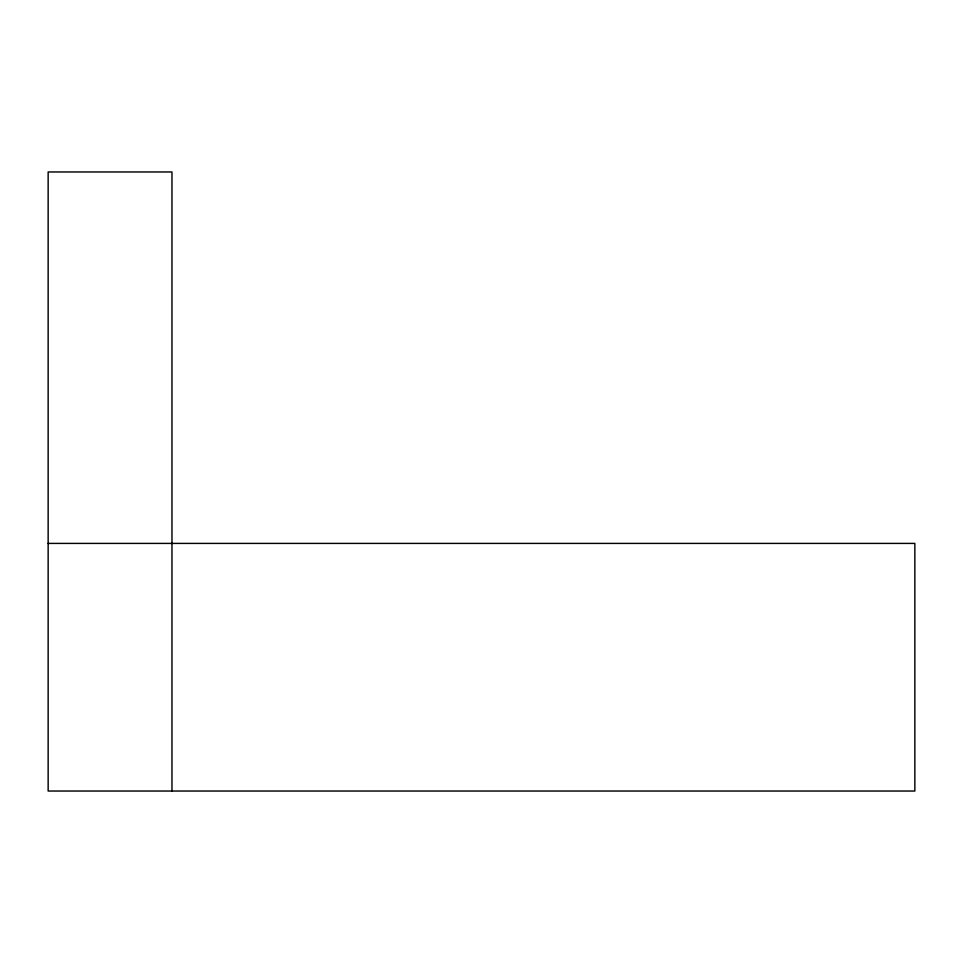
<?xml version="1.0" encoding="UTF-8"?>
<svg xmlns="http://www.w3.org/2000/svg" width="963" height="963" viewBox="0 0 963 963"><rect width="100%" height="100%" fill="white"/><g stroke="black" fill="none" stroke-linecap="round" stroke-linejoin="round"><path stroke-width="1.44" d="M48.15 543.409L914.85 543.409L914.85 791.032L48.15 791.032L48.15 171.968L171.968 171.968L171.968 791.032"/></g></svg>
